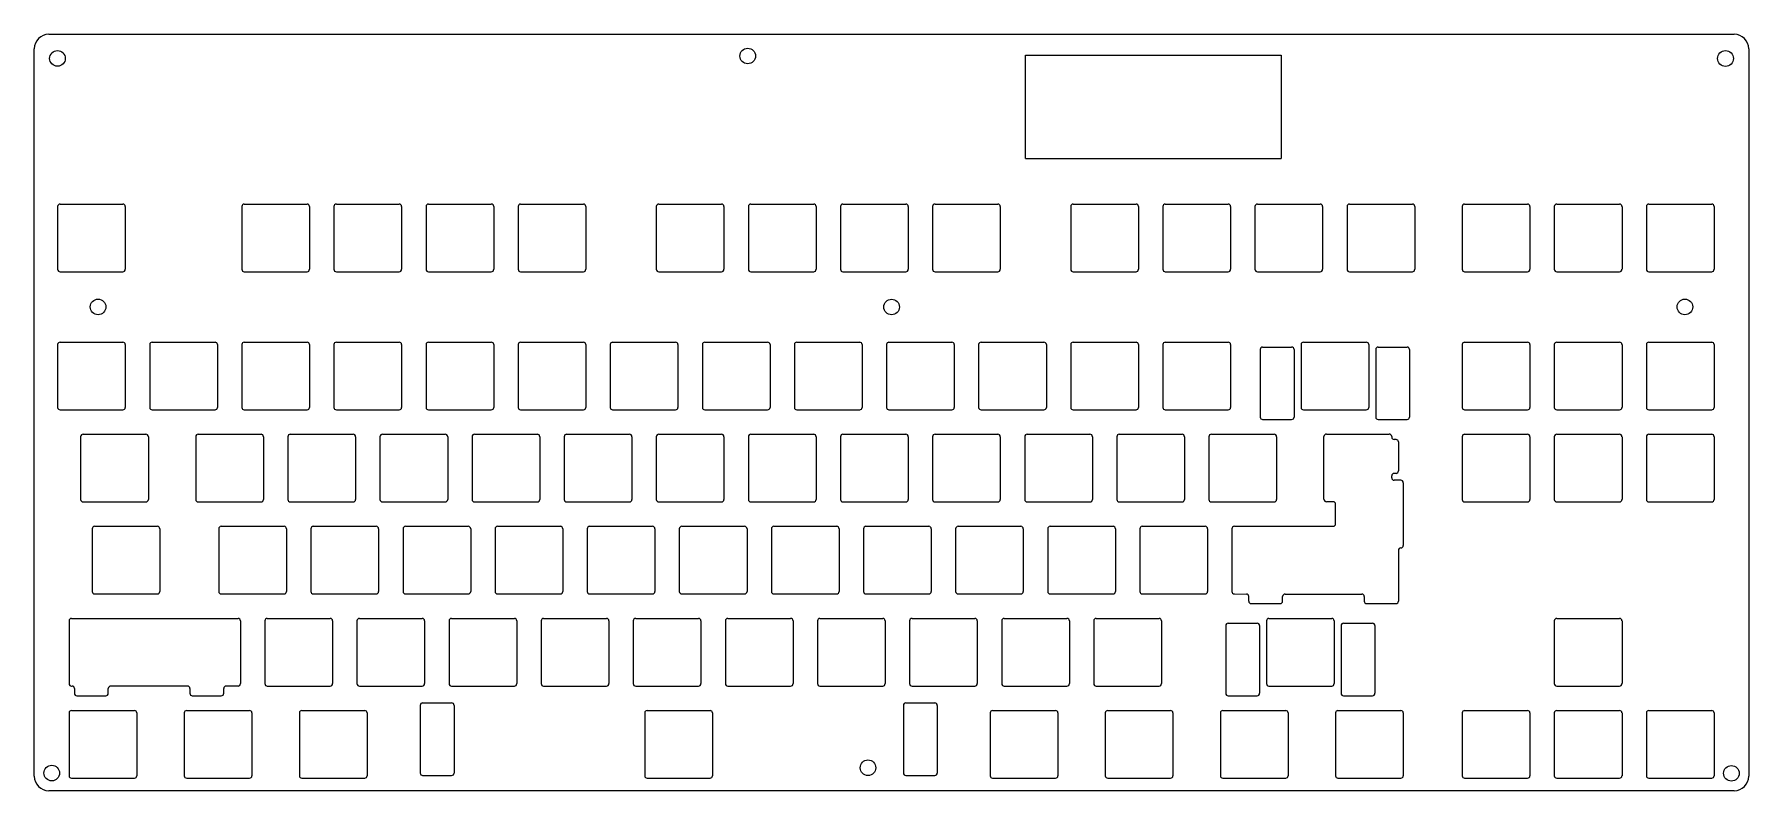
# Model space of a CAD drawing. Extents: x 1.4 to 15.3, y -8.5 to -2.3.
import ezdxf

# ---------------------------------------------------------------- set-up
doc = ezdxf.new("R2010")
doc.units = 0
doc.header["$MEASUREMENT"] = 0
doc.layers.add('BLACK', color=7, linetype='CONTINUOUS')

msp = doc.modelspace()

# ---------------------------------------------------------------- linework, layer by layer
at = {"layer": 'BLACK', "linetype": 'CONTINUOUS'}
for p, q in [((1.49213, -2.34882), (15.2165, -2.34882)), ((1.37402, -8.39213), (1.37402, -2.46693)), ((15.3346, -2.46693), (15.3346, -8.39213)), ((9.44661, -3.36021), (9.44661, -2.52021)), ((9.44661, -2.52021), (11.5286, -2.52021)), ((11.5286, -2.52021), (11.5286, -3.36021)), ((9.44661, -3.36021), (11.5286, -3.36021)), ((1.56407, -3.75138), (1.56407, -4.26319)), ((1.58376, -3.73169), (2.09557, -3.73169)), ((2.11526, -3.75138), (2.11526, -4.26319)), ((3.06407, -3.75138), (3.06407, -4.26319)), ((3.08376, -3.73169), (3.59557, -3.73169)), ((3.61526, -3.75138), (3.61526, -4.26319)), ((3.81407, -3.75138), (3.81407, -4.26319)), ((3.83376, -3.73169), (4.34557, -3.73169)), ((4.36526, -3.75138), (4.36526, -4.26319)), ((4.56407, -3.75138), (4.56407, -4.26319)), ((4.58376, -3.73169), (5.09557, -3.73169)), ((5.11526, -3.75138), (5.11526, -4.26319)), ((5.31407, -3.75138), (5.31407, -4.26319)), ((5.33376, -3.73169), (5.84557, -3.73169)), ((5.86526, -3.75138), (5.86526, -4.26319)), ((6.43907, -3.75138), (6.43907, -4.26319)), ((6.45876, -3.73169), (6.97057, -3.73169)), ((6.99026, -3.75138), (6.99026, -4.26319)), ((7.18907, -3.75138), (7.18907, -4.26319)), ((7.20876, -3.73169), (7.72057, -3.73169)), ((7.74026, -3.75138), (7.74026, -4.26319)), ((7.93907, -3.75138), (7.93907, -4.26319)), ((7.95876, -3.73169), (8.47057, -3.73169)), ((8.49026, -3.75138), (8.49026, -4.26319)), ((8.68907, -3.75138), (8.68907, -4.26319)), ((8.70876, -3.73169), (9.22057, -3.73169)), ((9.24026, -3.75138), (9.24026, -4.26319)), ((9.81407, -3.75138), (9.81407, -4.26319)), ((9.83376, -3.73169), (10.3456, -3.73169)), ((10.3653, -3.75138), (10.3653, -4.26319)), ((10.5641, -3.75138), (10.5641, -4.26319)), ((10.5838, -3.73169), (11.0956, -3.73169)), ((11.1153, -3.75138), (11.1153, -4.26319)), ((11.3141, -3.75138), (11.3141, -4.26319)), ((11.3338, -3.73169), (11.8456, -3.73169)), ((11.8653, -3.75138), (11.8653, -4.26319)), ((12.0641, -3.75138), (12.0641, -4.26319)), ((12.0838, -3.73169), (12.5956, -3.73169)), ((12.6153, -3.75138), (12.6153, -4.26319)), ((13.0016, -3.75138), (13.0016, -4.26319)), ((13.0213, -3.73169), (13.5331, -3.73169)), ((13.5528, -3.75138), (13.5528, -4.26319)), ((13.7516, -3.75138), (13.7516, -4.26319)), ((13.7713, -3.73169), (14.2831, -3.73169)), ((14.3028, -3.75138), (14.3028, -4.26319)), ((14.5016, -3.75138), (14.5016, -4.26319)), ((14.5213, -3.73169), (15.0331, -3.73169)), ((15.0528, -3.75138), (15.0528, -4.26319)), ((1.58376, -4.28287), (2.09557, -4.28287)), ((3.08376, -4.28287), (3.59557, -4.28287)), ((3.83376, -4.28287), (4.34557, -4.28287)), ((4.58376, -4.28287), (5.09557, -4.28287)), ((5.33376, -4.28287), (5.84557, -4.28287)), ((6.45876, -4.28287), (6.97057, -4.28287)), ((7.20876, -4.28287), (7.72057, -4.28287)), ((7.95876, -4.28287), (8.47057, -4.28287)), ((8.70876, -4.28287), (9.22057, -4.28287)), ((9.83376, -4.28287), (10.3456, -4.28287)), ((10.5838, -4.28287), (11.0956, -4.28287)), ((11.3338, -4.28287), (11.8456, -4.28287)), ((12.0838, -4.28287), (12.5956, -4.28287)), ((13.0213, -4.28287), (13.5331, -4.28287)), ((13.7713, -4.28287), (14.2831, -4.28287)), ((14.5213, -4.28287), (15.0331, -4.28287)), ((1.56407, -4.87638), (1.56407, -5.38819)), ((1.58376, -4.85669), (2.09557, -4.85669)), ((2.11526, -4.87638), (2.11526, -5.38819)), ((2.31407, -4.87638), (2.31407, -5.38819)), ((2.33376, -4.85669), (2.84557, -4.85669)), ((2.86526, -4.87638), (2.86526, -5.38819)), ((3.06407, -4.87638), (3.06407, -5.38819)), ((3.08376, -4.85669), (3.59557, -4.85669)), ((3.61526, -4.87638), (3.61526, -5.38819)), ((3.81407, -4.87638), (3.81407, -5.38819)), ((3.83376, -4.85669), (4.34557, -4.85669)), ((4.36526, -4.87638), (4.36526, -5.38819)), ((4.56407, -4.87638), (4.56407, -5.38819)), ((4.58376, -4.85669), (5.09557, -4.85669)), ((5.11526, -4.87638), (5.11526, -5.38819)), ((5.31407, -4.87638), (5.31407, -5.38819)), ((5.33376, -4.85669), (5.84557, -4.85669)), ((5.86526, -4.87638), (5.86526, -5.38819)), ((6.06407, -4.87638), (6.06407, -5.38819)), ((6.08376, -4.85669), (6.59557, -4.85669)), ((6.61526, -4.87638), (6.61526, -5.38819)), ((6.81407, -4.87638), (6.81407, -5.38819)), ((6.83376, -4.85669), (7.34557, -4.85669)), ((7.36526, -4.87638), (7.36526, -5.38819)), ((7.56407, -4.87638), (7.56407, -5.38819)), ((7.58376, -4.85669), (8.09557, -4.85669)), ((8.11526, -4.87638), (8.11526, -5.38819)), ((8.31407, -4.87638), (8.31407, -5.38819)), ((8.33376, -4.85669), (8.84557, -4.85669)), ((8.86526, -4.87638), (8.86526, -5.38819)), ((9.06407, -4.87638), (9.06407, -5.38819)), ((9.08376, -4.85669), (9.59557, -4.85669)), ((9.61526, -4.87638), (9.61526, -5.38819)), ((9.81407, -4.87638), (9.81407, -5.38819)), ((9.83376, -4.85669), (10.3456, -4.85669)), ((10.3653, -4.87638), (10.3653, -5.38819)), ((10.5641, -4.87638), (10.5641, -5.38819)), ((10.5838, -4.85669), (11.0956, -4.85669)), ((11.1153, -4.87638), (11.1153, -5.38819)), ((11.6891, -4.87638), (11.6891, -5.38819)), ((11.7088, -4.85669), (12.2206, -4.85669)), ((12.2403, -4.87638), (12.2403, -5.38819)), ((13.0016, -4.87638), (13.0016, -5.38819)), ((13.0213, -4.85669), (13.5331, -4.85669)), ((13.5528, -4.87638), (13.5528, -5.38819)), ((13.7516, -4.87638), (13.7516, -5.38819)), ((13.7713, -4.85669), (14.2831, -4.85669)), ((14.3028, -4.87638), (14.3028, -5.38819)), ((14.5016, -4.87638), (14.5016, -5.38819)), ((14.5213, -4.85669), (15.0331, -4.85669)), ((15.0528, -4.87638), (15.0528, -5.38819)), ((11.3569, -4.91575), (11.3569, -5.46693)), ((11.3766, -4.89606), (11.6128, -4.89606)), ((11.6325, -4.91575), (11.6325, -5.46693)), ((12.2969, -4.91575), (12.2969, -5.46693)), ((12.3166, -4.89606), (12.5528, -4.89606)), ((12.5725, -4.91575), (12.5725, -5.46693)), ((1.58376, -5.40787), (2.09557, -5.40787)), ((2.33376, -5.40787), (2.84557, -5.40787)), ((3.08376, -5.40787), (3.59557, -5.40787)), ((3.83376, -5.40787), (4.34557, -5.40787)), ((4.58376, -5.40787), (5.09557, -5.40787)), ((5.33376, -5.40787), (5.84557, -5.40787)), ((6.08376, -5.40787), (6.59557, -5.40787)), ((6.83376, -5.40787), (7.34557, -5.40787)), ((7.58376, -5.40787), (8.09557, -5.40787)), ((8.33376, -5.40787), (8.84557, -5.40787)), ((9.08376, -5.40787), (9.59557, -5.40787)), ((9.83376, -5.40787), (10.3456, -5.40787)), ((10.5838, -5.40787), (11.0956, -5.40787)), ((11.7088, -5.40787), (12.2206, -5.40787)), ((13.0213, -5.40787), (13.5331, -5.40787)), ((13.7713, -5.40787), (14.2831, -5.40787)), ((14.5213, -5.40787), (15.0331, -5.40787)), ((11.3766, -5.48661), (11.6128, -5.48661)), ((12.3166, -5.48661), (12.5528, -5.48661)), ((1.75157, -5.62638), (1.75157, -6.13819)), ((1.77126, -5.60669), (2.28307, -5.60669)), ((2.30276, -5.62638), (2.30276, -6.13819)), ((2.68907, -5.62638), (2.68907, -6.13819)), ((2.70876, -5.60669), (3.22057, -5.60669)), ((3.24026, -5.62638), (3.24026, -6.13819)), ((3.43907, -5.62638), (3.43907, -6.13819)), ((3.45876, -5.60669), (3.97057, -5.60669)), ((3.99026, -5.62638), (3.99026, -6.13819)), ((4.18907, -5.62638), (4.18907, -6.13819)), ((4.20876, -5.60669), (4.72057, -5.60669)), ((4.74026, -5.62638), (4.74026, -6.13819)), ((4.93907, -5.62638), (4.93907, -6.13819)), ((4.95876, -5.60669), (5.47057, -5.60669)), ((5.49026, -5.62638), (5.49026, -6.13819)), ((5.68907, -5.62638), (5.68907, -6.13819)), ((5.70876, -5.60669), (6.22057, -5.60669)), ((6.24026, -5.62638), (6.24026, -6.13819)), ((6.43907, -5.62638), (6.43907, -6.13819)), ((6.45876, -5.60669), (6.97057, -5.60669)), ((6.99026, -5.62638), (6.99026, -6.13819)), ((7.18907, -5.62638), (7.18907, -6.13819)), ((7.20876, -5.60669), (7.72057, -5.60669)), ((7.74026, -5.62638), (7.74026, -6.13819)), ((7.93907, -5.62638), (7.93907, -6.13819)), ((7.95876, -5.60669), (8.47057, -5.60669)), ((8.49026, -5.62638), (8.49026, -6.13819)), ((8.68907, -5.62638), (8.68907, -6.13819)), ((8.70876, -5.60669), (9.22057, -5.60669)), ((9.24026, -5.62638), (9.24026, -6.13819)), ((9.43907, -5.62638), (9.43907, -6.13819)), ((9.45876, -5.60669), (9.97057, -5.60669)), ((9.99026, -5.62638), (9.99026, -6.13819)), ((10.1891, -5.62638), (10.1891, -6.13819)), ((10.2088, -5.60669), (10.7206, -5.60669)), ((10.7403, -5.62638), (10.7403, -6.13819)), ((10.9391, -5.62638), (10.9391, -6.13819)), ((10.9588, -5.60669), (11.4706, -5.60669)), ((11.4903, -5.62638), (11.4903, -6.13819)), ((11.8759, -6.13661), (11.876, -5.6252)), ((11.8953, -5.60551), (12.4075, -5.60551)), ((12.4272, -5.6252), (12.4272, -5.62992)), ((12.4625, -5.64949), (12.4469, -5.64961)), ((12.4821, -5.66917), (12.4821, -5.90539)), ((13.0016, -5.62638), (13.0016, -6.13819)), ((13.0213, -5.60669), (13.5331, -5.60669)), ((13.5528, -5.62638), (13.5528, -6.13819)), ((13.7516, -5.62638), (13.7516, -6.13819)), ((13.7713, -5.60669), (14.2831, -5.60669)), ((14.3028, -5.62638), (14.3028, -6.13819)), ((14.5016, -5.62638), (14.5016, -6.13819)), ((14.5213, -5.60669), (15.0331, -5.60669)), ((15.0528, -5.62638), (15.0528, -6.13819)), ((12.4272, -5.96201), (12.4272, -5.94476)), ((12.4625, -5.92508), (12.4469, -5.92508)), ((12.5018, -5.98169), (12.4469, -5.98169)), ((12.5215, -6.00138), (12.5215, -6.51303)), ((1.77126, -6.15787), (2.28307, -6.15787)), ((2.70876, -6.15787), (3.22057, -6.15787)), ((3.45876, -6.15787), (3.97057, -6.15787)), ((4.20876, -6.15787), (4.72057, -6.15787)), ((4.95876, -6.15787), (5.47057, -6.15787)), ((5.70876, -6.15787), (6.22057, -6.15787)), ((6.45876, -6.15787), (6.97057, -6.15787)), ((7.20876, -6.15787), (7.72057, -6.15787)), ((7.95876, -6.15787), (8.47057, -6.15787)), ((8.70876, -6.15787), (9.22057, -6.15787)), ((9.45876, -6.15787), (9.97057, -6.15787)), ((10.2088, -6.15787), (10.7206, -6.15787)), ((10.9588, -6.15787), (11.4706, -6.15787)), ((11.9507, -6.1563), (11.8956, -6.1563)), ((11.9704, -6.337), (11.9704, -6.17598)), ((13.0213, -6.15787), (13.5331, -6.15787)), ((13.7713, -6.15787), (14.2831, -6.15787)), ((14.5213, -6.15787), (15.0331, -6.15787)), ((1.84532, -6.37638), (1.84532, -6.88819)), ((1.86501, -6.35669), (2.37682, -6.35669)), ((2.39651, -6.37638), (2.39651, -6.88819)), ((2.87657, -6.37638), (2.87657, -6.88819)), ((2.89626, -6.35669), (3.40807, -6.35669)), ((3.42776, -6.37638), (3.42776, -6.88819)), ((3.62657, -6.37638), (3.62657, -6.88819)), ((3.64626, -6.35669), (4.15807, -6.35669)), ((4.17776, -6.37638), (4.17776, -6.88819)), ((4.37657, -6.37638), (4.37657, -6.88819)), ((4.39626, -6.35669), (4.90807, -6.35669)), ((4.92776, -6.37638), (4.92776, -6.88819)), ((5.12657, -6.37638), (5.12657, -6.88819)), ((5.14626, -6.35669), (5.65807, -6.35669)), ((5.67776, -6.37638), (5.67776, -6.88819)), ((5.87657, -6.37638), (5.87657, -6.88819)), ((5.89626, -6.35669), (6.40807, -6.35669)), ((6.42776, -6.37638), (6.42776, -6.88819)), ((6.62657, -6.37638), (6.62657, -6.88819)), ((6.64626, -6.35669), (7.15807, -6.35669)), ((7.17776, -6.37638), (7.17776, -6.88819)), ((7.37657, -6.37638), (7.37657, -6.88819)), ((7.39626, -6.35669), (7.90807, -6.35669)), ((7.92776, -6.37638), (7.92776, -6.88819)), ((8.12657, -6.37638), (8.12657, -6.88819)), ((8.14626, -6.35669), (8.65807, -6.35669)), ((8.67776, -6.37638), (8.67776, -6.88819)), ((8.87657, -6.37638), (8.87657, -6.88819)), ((8.89626, -6.35669), (9.40807, -6.35669)), ((9.42776, -6.37638), (9.42776, -6.88819)), ((9.62657, -6.37638), (9.62657, -6.88819)), ((9.64626, -6.35669), (10.1581, -6.35669)), ((10.1778, -6.37638), (10.1778, -6.88819)), ((10.3766, -6.37638), (10.3766, -6.88819)), ((10.3963, -6.35669), (10.9081, -6.35669)), ((10.9278, -6.37638), (10.9278, -6.88819)), ((11.1266, -6.37638), (11.1266, -6.88819)), ((11.1463, -6.35669), (11.9507, -6.35668)), ((12.4821, -6.5524), (12.4821, -6.9669)), ((1.86501, -6.90787), (2.37682, -6.90787)), ((2.89626, -6.90787), (3.40807, -6.90787)), ((3.64626, -6.90787), (4.15807, -6.90787)), ((4.39626, -6.90787), (4.90807, -6.90787)), ((5.14626, -6.90787), (5.65807, -6.90787)), ((5.89626, -6.90787), (6.40807, -6.90787)), ((6.64626, -6.90787), (7.15807, -6.90787)), ((7.39626, -6.90787), (7.90807, -6.90787)), ((8.14626, -6.90787), (8.65807, -6.90787)), ((8.89626, -6.90787), (9.40807, -6.90787)), ((9.64626, -6.90787), (10.1581, -6.90787)), ((10.3963, -6.90787), (10.9081, -6.90787)), ((11.1463, -6.90787), (11.244, -6.90791)), ((11.2637, -6.96693), (11.2637, -6.9276)), ((11.5393, -6.96693), (11.5393, -6.9276)), ((11.559, -6.90791), (12.184, -6.90791)), ((12.2037, -6.9276), (12.2037, -6.96693)), ((1.67751, -7.10669), (3.03307, -7.10669)), ((3.27126, -7.10669), (3.78307, -7.10669)), ((4.02126, -7.10669), (4.53307, -7.10669)), ((4.77126, -7.10669), (5.28307, -7.10669)), ((5.52126, -7.10669), (6.03307, -7.10669)), ((6.27126, -7.10669), (6.78307, -7.10669)), ((7.02126, -7.10669), (7.53307, -7.10669)), ((7.77126, -7.10669), (8.28307, -7.10669)), ((8.52126, -7.10669), (9.03307, -7.10669)), ((9.27126, -7.10669), (9.78307, -7.10669)), ((10.0213, -7.10669), (10.5331, -7.10669)), ((11.2834, -6.98661), (11.5196, -6.98661)), ((11.4275, -7.10669), (11.9393, -7.10669)), ((12.2235, -6.9866), (12.4625, -6.98658)), ((13.7713, -7.10669), (14.2831, -7.10669)), ((1.65782, -7.12638), (1.65782, -7.63819)), ((3.05276, -7.12638), (3.05276, -7.63819)), ((3.25157, -7.12638), (3.25157, -7.63819)), ((3.80276, -7.12638), (3.80276, -7.63819)), ((4.00157, -7.12638), (4.00157, -7.63819)), ((4.55276, -7.12638), (4.55276, -7.63819)), ((4.75157, -7.12638), (4.75157, -7.63819)), ((5.30276, -7.12638), (5.30276, -7.63819)), ((5.50157, -7.12638), (5.50157, -7.63819)), ((6.05276, -7.12638), (6.05276, -7.63819)), ((6.25157, -7.12638), (6.25157, -7.63819)), ((6.80276, -7.12638), (6.80276, -7.63819)), ((7.00157, -7.12638), (7.00157, -7.63819)), ((7.55276, -7.12638), (7.55276, -7.63819)), ((7.75157, -7.12638), (7.75157, -7.63819)), ((8.30276, -7.12638), (8.30276, -7.63819)), ((8.50157, -7.12638), (8.50157, -7.63819)), ((9.05276, -7.12638), (9.05276, -7.63819)), ((9.25157, -7.12638), (9.25157, -7.63819)), ((9.80276, -7.12638), (9.80276, -7.63819)), ((10.0016, -7.12638), (10.0016, -7.63819)), ((10.5528, -7.12638), (10.5528, -7.63819)), ((11.0756, -7.16575), (11.0756, -7.71693)), ((11.0953, -7.14606), (11.3315, -7.14606)), ((11.3512, -7.16575), (11.3512, -7.71693)), ((11.4078, -7.12638), (11.4078, -7.63819)), ((11.959, -7.12638), (11.959, -7.63819)), ((12.0156, -7.16575), (12.0156, -7.71693)), ((12.0353, -7.14606), (12.2715, -7.14606)), ((12.2912, -7.16575), (12.2912, -7.71693)), ((13.7516, -7.12638), (13.7516, -7.63819)), ((14.3028, -7.12638), (14.3028, -7.63819)), ((1.67751, -7.65787), (1.68153, -7.65787)), ((1.70121, -7.67756), (1.70121, -7.71693)), ((1.9768, -7.71693), (1.9768, -7.67756)), ((2.62153, -7.65787), (1.99649, -7.65787)), ((2.64121, -7.67756), (2.64121, -7.71693)), ((2.9168, -7.71693), (2.9168, -7.67756)), ((3.03307, -7.65787), (2.93649, -7.65787)), ((3.27126, -7.65787), (3.78307, -7.65787)), ((4.02126, -7.65787), (4.53307, -7.65787)), ((4.77126, -7.65787), (5.28307, -7.65787)), ((5.52126, -7.65787), (6.03307, -7.65787)), ((6.27126, -7.65787), (6.78307, -7.65787)), ((7.02126, -7.65787), (7.53307, -7.65787)), ((7.77126, -7.65787), (8.28307, -7.65787)), ((8.52126, -7.65787), (9.03307, -7.65787)), ((9.27126, -7.65787), (9.78307, -7.65787)), ((10.0213, -7.65787), (10.5331, -7.65787)), ((11.4275, -7.65787), (11.9393, -7.65787)), ((13.7713, -7.65787), (14.2831, -7.65787)), ((1.7209, -7.73661), (1.95712, -7.73661)), ((2.6609, -7.73661), (2.89712, -7.73661)), ((4.51658, -7.81496), (4.51658, -8.36614)), ((4.53627, -7.79528), (4.77249, -7.79528)), ((4.79218, -7.81496), (4.79218, -8.36614)), ((8.45084, -7.81496), (8.45084, -8.36614)), ((8.47052, -7.79528), (8.70674, -7.79528)), ((8.72643, -7.81496), (8.72643, -8.36614)), ((11.0953, -7.73661), (11.3315, -7.73661)), ((12.0353, -7.73661), (12.2715, -7.73661)), ((1.65782, -7.87638), (1.65782, -8.38819)), ((1.67751, -7.85669), (2.18932, -7.85669)), ((2.20901, -7.87638), (2.20901, -8.38819)), ((2.59532, -7.87638), (2.59532, -8.38819)), ((2.61501, -7.85669), (3.12682, -7.85669)), ((3.14651, -7.87638), (3.14651, -8.38819)), ((3.53282, -7.87638), (3.53282, -8.38819)), ((3.55251, -7.85669), (4.06432, -7.85669)), ((4.08401, -7.87638), (4.08401, -8.38819)), ((6.34532, -7.87638), (6.34532, -8.38819)), ((6.36501, -7.85669), (6.87682, -7.85669)), ((6.89651, -7.87638), (6.89651, -8.38819)), ((9.15782, -7.87638), (9.15782, -8.38819)), ((9.17751, -7.85669), (9.68932, -7.85669)), ((9.70901, -7.87638), (9.70901, -8.38819)), ((10.0953, -7.87638), (10.0953, -8.38819)), ((10.115, -7.85669), (10.6268, -7.85669)), ((10.6465, -7.87638), (10.6465, -8.38819)), ((11.0328, -7.87638), (11.0328, -8.38819)), ((11.0525, -7.85669), (11.5643, -7.85669)), ((11.584, -7.87638), (11.584, -8.38819)), ((11.9703, -7.87638), (11.9703, -8.38819)), ((11.99, -7.85669), (12.5018, -7.85669)), ((12.5215, -7.87638), (12.5215, -8.38819)), ((13.0016, -7.87638), (13.0016, -8.38819)), ((13.0213, -7.85669), (13.5331, -7.85669)), ((13.5528, -7.87638), (13.5528, -8.38819)), ((13.7516, -7.87638), (13.7516, -8.38819)), ((13.7713, -7.85669), (14.2831, -7.85669)), ((14.3028, -7.87638), (14.3028, -8.38819)), ((14.5016, -7.87638), (14.5016, -8.38819)), ((14.5213, -7.85669), (15.0331, -7.85669)), ((15.0528, -7.87638), (15.0528, -8.38819)), ((15.2165, -8.51024), (1.49213, -8.51024)), ((1.67751, -8.40787), (2.18932, -8.40787)), ((2.61501, -8.40787), (3.12682, -8.40787)), ((3.55251, -8.40787), (4.06432, -8.40787)), ((4.53627, -8.38583), (4.77249, -8.38583)), ((6.36501, -8.40787), (6.87682, -8.40787)), ((8.47052, -8.38583), (8.70674, -8.38583)), ((9.17751, -8.40787), (9.68932, -8.40787)), ((10.115, -8.40787), (10.6268, -8.40787)), ((11.0525, -8.40787), (11.5643, -8.40787)), ((11.99, -8.40787), (12.5018, -8.40787)), ((13.0213, -8.40787), (13.5331, -8.40787)), ((13.7713, -8.40787), (14.2831, -8.40787)), ((14.5213, -8.40787), (15.0331, -8.40787))]:
    msp.add_line(p, q, dxfattribs=at)
at = {"layer": 'BLACK'}
for centre, radius in [((1.56286, -2.54567), 0.06362), ((7.18337, -2.52579), 0.06362), ((15.1456, -2.54567), 0.06457), ((1.89357, -4.56929), 0.06362), ((8.35518, -4.57028), 0.06362), ((14.8148, -4.56929), 0.06362), ((1.5166, -8.36654), 0.06362), ((8.16289, -8.32323), 0.06362), ((15.1938, -8.3685), 0.06362)]:
    msp.add_circle(centre, radius, dxfattribs=at)
for centre, radius, start, end in [((1.49213, -2.46693), 0.11811, 90, 180), ((15.2165, -2.46693), 0.11811, 0, 90), ((1.58376, -3.75138), 0.01969, 90, 180), ((2.09557, -3.75138), 0.01969, 0, 90), ((3.08376, -3.75138), 0.01969, 90, 180), ((3.59557, -3.75138), 0.01969, 0, 90), ((3.83376, -3.75138), 0.01969, 90, 180), ((4.34557, -3.75138), 0.01969, 0, 90), ((4.58376, -3.75138), 0.01969, 90, 180), ((5.09557, -3.75138), 0.01969, 0, 90), ((5.33376, -3.75138), 0.01969, 90, 180), ((5.84557, -3.75138), 0.01969, 0, 90), ((6.45876, -3.75138), 0.01969, 90, 180), ((6.97057, -3.75138), 0.01969, 0, 90), ((7.20876, -3.75138), 0.01969, 90, 180), ((7.72057, -3.75138), 0.01969, 0, 90), ((7.95876, -3.75138), 0.01969, 90, 180), ((8.47057, -3.75138), 0.01969, 0, 90), ((8.70876, -3.75138), 0.01969, 90, 180), ((9.22057, -3.75138), 0.01969, 0, 90), ((9.83376, -3.75138), 0.01969, 90, 180), ((10.3456, -3.75138), 0.01969, 0, 90), ((10.5838, -3.75138), 0.01969, 90, 180), ((11.0956, -3.75138), 0.01969, 0, 90), ((11.3338, -3.75138), 0.01969, 90, 180), ((11.8456, -3.75138), 0.01969, 0, 90), ((12.0838, -3.75138), 0.01969, 90, 180), ((12.5956, -3.75138), 0.01969, 0, 90), ((13.0213, -3.75138), 0.01969, 90, 180), ((13.5331, -3.75138), 0.01969, 0, 90), ((13.7713, -3.75138), 0.01969, 90, 180), ((14.2831, -3.75138), 0.01969, 0, 90), ((14.5213, -3.75138), 0.01969, 90, 180), ((15.0331, -3.75138), 0.01969, 0, 90), ((1.58376, -4.26319), 0.01969, 180, 270), ((2.09557, -4.26319), 0.01969, -90, 0), ((3.08376, -4.26319), 0.01969, 180, 270), ((3.59557, -4.26319), 0.01969, -90, 0), ((3.83376, -4.26319), 0.01969, 180, 270), ((4.34557, -4.26319), 0.01969, -90, 0), ((4.58376, -4.26319), 0.01969, 180, 270), ((5.09557, -4.26319), 0.01969, -90, 0), ((5.33376, -4.26319), 0.01969, 180, 270), ((5.84557, -4.26319), 0.01969, -90, 0), ((6.45876, -4.26319), 0.01969, 180, 270), ((6.97057, -4.26319), 0.01969, -90, 0), ((7.20876, -4.26319), 0.01969, 180, 270), ((7.72057, -4.26319), 0.01969, -90, 0), ((7.95876, -4.26319), 0.01969, 180, 270), ((8.47057, -4.26319), 0.01969, -90, 0), ((8.70876, -4.26319), 0.01969, 180, 270), ((9.22057, -4.26319), 0.01969, -90, 0), ((9.83376, -4.26319), 0.01969, 180, 270), ((10.3456, -4.26319), 0.01969, -90, 0), ((10.5838, -4.26319), 0.01969, 180, 270), ((11.0956, -4.26319), 0.01969, -90, 0), ((11.3338, -4.26319), 0.01969, 180, 270), ((11.8456, -4.26319), 0.01969, -90, 0), ((12.0838, -4.26319), 0.01969, 180, 270), ((12.5956, -4.26319), 0.01969, -90, 0), ((13.0213, -4.26319), 0.01969, 180, 270), ((13.5331, -4.26319), 0.01969, -90, 0), ((13.7713, -4.26319), 0.01969, 180, 270), ((14.2831, -4.26319), 0.01969, -90, 0), ((14.5213, -4.26319), 0.01969, 180, 270), ((15.0331, -4.26319), 0.01969, -90, 0), ((1.58376, -4.87638), 0.01969, 90, 180), ((2.09557, -4.87638), 0.01969, 0, 90), ((2.33376, -4.87638), 0.01969, 90, 180), ((2.84557, -4.87638), 0.01969, 0, 90), ((3.08376, -4.87638), 0.01969, 90, 180), ((3.59557, -4.87638), 0.01969, 0, 90), ((3.83376, -4.87638), 0.01969, 90, 180), ((4.34557, -4.87638), 0.01969, 0, 90), ((4.58376, -4.87638), 0.01969, 90, 180), ((5.09557, -4.87638), 0.01969, 0, 90), ((5.33376, -4.87638), 0.01969, 90, 180), ((5.84557, -4.87638), 0.01969, 0, 90), ((6.08376, -4.87638), 0.01969, 90, 180), ((6.59557, -4.87638), 0.01969, 0, 90), ((6.83376, -4.87638), 0.01969, 90, 180), ((7.34557, -4.87638), 0.01969, 0, 90), ((7.58376, -4.87638), 0.01969, 90, 180), ((8.09557, -4.87638), 0.01969, 0, 90), ((8.33376, -4.87638), 0.01969, 90, 180), ((8.84557, -4.87638), 0.01969, 0, 90), ((9.08376, -4.87638), 0.01969, 90, 180), ((9.59557, -4.87638), 0.01969, 0, 90), ((9.83376, -4.87638), 0.01969, 90, 180), ((10.3456, -4.87638), 0.01969, 0, 90), ((10.5838, -4.87638), 0.01969, 90, 180), ((11.0956, -4.87638), 0.01969, 0, 90), ((11.7088, -4.87638), 0.01969, 90, 180), ((12.2206, -4.87638), 0.01969, 0, 90), ((13.0213, -4.87638), 0.01969, 90, 180), ((13.5331, -4.87638), 0.01969, 0, 90), ((13.7713, -4.87638), 0.01969, 90, 180), ((14.2831, -4.87638), 0.01969, 0, 90), ((14.5213, -4.87638), 0.01969, 90, 180), ((15.0331, -4.87638), 0.01969, 0, 90), ((11.3766, -4.91575), 0.01969, 90, 180), ((11.6128, -4.91575), 0.01969, 0, 90), ((12.3166, -4.91575), 0.01969, 90, 180), ((12.5528, -4.91575), 0.01969, 0, 90), ((1.58376, -5.38819), 0.01969, 180, 270), ((2.09557, -5.38819), 0.01969, -90, 0), ((2.33376, -5.38819), 0.01969, 180, 270), ((2.84557, -5.38819), 0.01969, -90, 0), ((3.08376, -5.38819), 0.01969, 180, 270), ((3.59557, -5.38819), 0.01969, -90, 0), ((3.83376, -5.38819), 0.01969, 180, 270), ((4.34557, -5.38819), 0.01969, -90, 0), ((4.58376, -5.38819), 0.01969, 180, 270), ((5.09557, -5.38819), 0.01969, -90, 0), ((5.33376, -5.38819), 0.01969, 180, 270), ((5.84557, -5.38819), 0.01969, -90, 0), ((6.08376, -5.38819), 0.01969, 180, 270), ((6.59557, -5.38819), 0.01969, -90, 0), ((6.83376, -5.38819), 0.01969, 180, 270), ((7.34557, -5.38819), 0.01969, -90, 0), ((7.58376, -5.38819), 0.01969, 180, 270), ((8.09557, -5.38819), 0.01969, -90, 0), ((8.33376, -5.38819), 0.01969, 180, 270), ((8.84557, -5.38819), 0.01969, -90, 0), ((9.08376, -5.38819), 0.01969, 180, 270), ((9.59557, -5.38819), 0.01969, -90, 0), ((9.83376, -5.38819), 0.01969, 180, 270), ((10.3456, -5.38819), 0.01969, -90, 0), ((10.5838, -5.38819), 0.01969, 180, 270), ((11.0956, -5.38819), 0.01969, -90, 0), ((11.7088, -5.38819), 0.01969, 180, 270), ((12.2206, -5.38819), 0.01969, -90, 0), ((13.0213, -5.38819), 0.01969, 180, 270), ((13.5331, -5.38819), 0.01969, -90, 0), ((13.7713, -5.38819), 0.01969, 180, 270), ((14.2831, -5.38819), 0.01969, -90, 0), ((14.5213, -5.38819), 0.01969, 180, 270), ((15.0331, -5.38819), 0.01969, -90, 0), ((11.3766, -5.46693), 0.01969, 180, 270), ((11.6128, -5.46693), 0.01969, -90, 0), ((12.3166, -5.46693), 0.01969, 180, 270), ((12.5528, -5.46693), 0.01969, -90, 0), ((1.77126, -5.62638), 0.01969, 90, 180), ((2.28307, -5.62638), 0.01969, 0, 90), ((2.70876, -5.62638), 0.01969, 90, 180), ((3.22057, -5.62638), 0.01969, 0, 90), ((3.45876, -5.62638), 0.01969, 90, 180), ((3.97057, -5.62638), 0.01969, 0, 90), ((4.20876, -5.62638), 0.01969, 90, 180), ((4.72057, -5.62638), 0.01969, 0, 90), ((4.95876, -5.62638), 0.01969, 90, 180), ((5.47057, -5.62638), 0.01969, 0, 90), ((5.70876, -5.62638), 0.01969, 90, 180), ((6.22057, -5.62638), 0.01969, 0, 90), ((6.45876, -5.62638), 0.01969, 90, 180), ((6.97057, -5.62638), 0.01969, 0, 90), ((7.20876, -5.62638), 0.01969, 90, 180), ((7.72057, -5.62638), 0.01969, 0, 90), ((7.95876, -5.62638), 0.01969, 90, 180), ((8.47057, -5.62638), 0.01969, 0, 90), ((8.70876, -5.62638), 0.01969, 90, 180), ((9.22057, -5.62638), 0.01969, 0, 90), ((9.45876, -5.62638), 0.01969, 90, 180), ((9.97057, -5.62638), 0.01969, 0, 90), ((10.2088, -5.62638), 0.01969, 90, 180), ((10.7206, -5.62638), 0.01969, 0, 90), ((10.9588, -5.62638), 0.01969, 90, 180), ((11.4706, -5.62638), 0.01969, 0, 90), ((11.8957, -5.6252), 0.01969, 90, 180), ((12.4075, -5.6252), 0.01969, 0, 90), ((12.4469, -5.62992), 0.01969, 180, 270), ((12.4625, -5.66917), 0.01969, 0, 90), ((13.0213, -5.62638), 0.01969, 90, 180), ((13.5331, -5.62638), 0.01969, 0, 90), ((13.7713, -5.62638), 0.01969, 90, 180), ((14.2831, -5.62638), 0.01969, 0, 90), ((14.5213, -5.62638), 0.01969, 90, 180), ((15.0331, -5.62638), 0.01969, 0, 90), ((12.4469, -5.94476), 0.01969, 90, 180), ((12.4469, -5.96201), 0.01969, 180, 270), ((12.4625, -5.90539), 0.01969, -90, 0), ((12.5018, -6.00138), 0.01969, 0, 90), ((1.77126, -6.13819), 0.01969, 180, 270), ((2.28307, -6.13819), 0.01969, -90, 0), ((2.70876, -6.13819), 0.01969, 180, 270), ((3.22057, -6.13819), 0.01969, -90, 0), ((3.45876, -6.13819), 0.01969, 180, 270), ((3.97057, -6.13819), 0.01969, -90, 0), ((4.20876, -6.13819), 0.01969, 180, 270), ((4.72057, -6.13819), 0.01969, -90, 0), ((4.95876, -6.13819), 0.01969, 180, 270), ((5.47057, -6.13819), 0.01969, -90, 0), ((5.70876, -6.13819), 0.01969, 180, 270), ((6.22057, -6.13819), 0.01969, -90, 0), ((6.45876, -6.13819), 0.01969, 180, 270), ((6.97057, -6.13819), 0.01969, -90, 0), ((7.20876, -6.13819), 0.01969, 180, 270), ((7.72057, -6.13819), 0.01969, -90, 0), ((7.95876, -6.13819), 0.01969, 180, 270), ((8.47057, -6.13819), 0.01969, -90, 0), ((8.70876, -6.13819), 0.01969, 180, 270), ((9.22057, -6.13819), 0.01969, -90, 0), ((9.45876, -6.13819), 0.01969, 180, 270), ((9.97057, -6.13819), 0.01969, -90, 0), ((10.2088, -6.13819), 0.01969, 180, 270), ((10.7206, -6.13819), 0.01969, -90, 0), ((10.9588, -6.13819), 0.01969, 180, 270), ((11.4706, -6.13819), 0.01969, -90, 0), ((11.8956, -6.13661), 0.01969, 180, 270), ((13.0213, -6.13819), 0.01969, 180, 270), ((13.5331, -6.13819), 0.01969, -90, 0), ((13.7713, -6.13819), 0.01969, 180, 270), ((14.2831, -6.13819), 0.01969, -90, 0), ((14.5213, -6.13819), 0.01969, 180, 270), ((15.0331, -6.13819), 0.01969, -90, 0), ((11.9507, -6.17598), 0.01969, 0, 90), ((1.86501, -6.37638), 0.01969, 90, 180), ((2.37682, -6.37638), 0.01969, 0, 90), ((2.89626, -6.37638), 0.01969, 90, 180), ((3.40807, -6.37638), 0.01969, 0, 90), ((3.64626, -6.37638), 0.01969, 90, 180), ((4.15807, -6.37638), 0.01969, 0, 90), ((4.39626, -6.37638), 0.01969, 90, 180), ((4.90807, -6.37638), 0.01969, 0, 90), ((5.14626, -6.37638), 0.01969, 90, 180), ((5.65807, -6.37638), 0.01969, 0, 90), ((5.89626, -6.37638), 0.01969, 90, 180), ((6.40807, -6.37638), 0.01969, 0, 90), ((6.64626, -6.37638), 0.01969, 90, 180), ((7.15807, -6.37638), 0.01969, 0, 90), ((7.39626, -6.37638), 0.01969, 90, 180), ((7.90807, -6.37638), 0.01969, 0, 90), ((8.14626, -6.37638), 0.01969, 90, 180), ((8.65807, -6.37638), 0.01969, 0, 90), ((8.89626, -6.37638), 0.01969, 90, 180), ((9.40807, -6.37638), 0.01969, 0, 90), ((9.64626, -6.37638), 0.01969, 90, 180), ((10.1581, -6.37638), 0.01969, 0, 90), ((10.3963, -6.37638), 0.01969, 90, 180), ((10.9081, -6.37638), 0.01969, 0, 90), ((11.1463, -6.37638), 0.01969, 90, 180), ((11.9507, -6.337), 0.01969, -90, 0), ((12.5018, -6.5524), 0.01969, 90, 180), ((12.5018, -6.51303), 0.01969, -90, 0), ((1.86501, -6.88819), 0.01969, 180, 270), ((2.37682, -6.88819), 0.01969, -90, 0), ((2.89626, -6.88819), 0.01969, 180, 270), ((3.40807, -6.88819), 0.01969, -90, 0), ((3.64626, -6.88819), 0.01969, 180, 270), ((4.15807, -6.88819), 0.01969, -90, 0), ((4.39626, -6.88819), 0.01969, 180, 270), ((4.90807, -6.88819), 0.01969, -90, 0), ((5.14626, -6.88819), 0.01969, 180, 270), ((5.65807, -6.88819), 0.01969, -90, 0), ((5.89626, -6.88819), 0.01969, 180, 270), ((6.40807, -6.88819), 0.01969, -90, 0), ((6.64626, -6.88819), 0.01969, 180, 270), ((7.15807, -6.88819), 0.01969, -90, 0), ((7.39626, -6.88819), 0.01969, 180, 270), ((7.90807, -6.88819), 0.01969, -90, 0), ((8.14626, -6.88819), 0.01969, 180, 270), ((8.65807, -6.88819), 0.01969, -90, 0), ((8.89626, -6.88819), 0.01969, 180, 270), ((9.40807, -6.88819), 0.01969, -90, 0), ((9.64626, -6.88819), 0.01969, 180, 270), ((10.1581, -6.88819), 0.01969, -90, 0), ((10.3963, -6.88819), 0.01969, 180, 270), ((10.9081, -6.88819), 0.01969, -90, 0), ((11.1463, -6.88819), 0.01969, 180, 270), ((11.244, -6.9276), 0.01969, 0, 90), ((11.2834, -6.96693), 0.01969, 180, 270), ((11.5196, -6.96693), 0.01969, -90, 0), ((11.559, -6.9276), 0.01969, 90, 180), ((12.184, -6.9276), 0.01969, 0, 90), ((12.2234, -6.96693), 0.01969, 180, 270), ((12.4625, -6.9669), 0.01969, -90, 0), ((1.67751, -7.12638), 0.01969, 90, 180), ((3.03307, -7.12638), 0.01969, 0, 90), ((3.27126, -7.12638), 0.01969, 90, 180), ((3.78307, -7.12638), 0.01969, 0, 90), ((4.02126, -7.12638), 0.01969, 90, 180), ((4.53307, -7.12638), 0.01969, 0, 90), ((4.77126, -7.12638), 0.01969, 90, 180), ((5.28307, -7.12638), 0.01969, 0, 90), ((5.52126, -7.12638), 0.01969, 90, 180), ((6.03307, -7.12638), 0.01969, 0, 90), ((6.27126, -7.12638), 0.01969, 90, 180), ((6.78307, -7.12638), 0.01969, 0, 90), ((7.02126, -7.12638), 0.01969, 90, 180), ((7.53307, -7.12638), 0.01969, 0, 90), ((7.77126, -7.12638), 0.01969, 90, 180), ((8.28307, -7.12638), 0.01969, 0, 90), ((8.52126, -7.12638), 0.01969, 90, 180), ((9.03307, -7.12638), 0.01969, 0, 90), ((9.27126, -7.12638), 0.01969, 90, 180), ((9.78307, -7.12638), 0.01969, 0, 90), ((10.0213, -7.12638), 0.01969, 90, 180), ((10.5331, -7.12638), 0.01969, 0, 90), ((11.4275, -7.12638), 0.01969, 90, 180), ((11.9393, -7.12638), 0.01969, 0, 90), ((13.7713, -7.12638), 0.01969, 90, 180), ((14.2831, -7.12638), 0.01969, 0, 90), ((11.0953, -7.16575), 0.01969, 90, 180), ((11.3315, -7.16575), 0.01969, 0, 90), ((12.0353, -7.16575), 0.01969, 90, 180), ((12.2715, -7.16575), 0.01969, 0, 90), ((1.67751, -7.63819), 0.01969, 180, 270), ((1.68153, -7.67756), 0.01969, 0, 90), ((1.99649, -7.67756), 0.01969, 90, 180), ((2.62153, -7.67756), 0.01969, 0, 90), ((2.93649, -7.67756), 0.01969, 90, 180), ((3.03307, -7.63819), 0.01969, -90, 0), ((3.27126, -7.63819), 0.01969, 180, 270), ((3.78307, -7.63819), 0.01969, -90, 0), ((4.02126, -7.63819), 0.01969, 180, 270), ((4.53307, -7.63819), 0.01969, -90, 0), ((4.77126, -7.63819), 0.01969, 180, 270), ((5.28307, -7.63819), 0.01969, -90, 0), ((5.52126, -7.63819), 0.01969, 180, 270), ((6.03307, -7.63819), 0.01969, -90, 0), ((6.27126, -7.63819), 0.01969, 180, 270), ((6.78307, -7.63819), 0.01969, -90, 0), ((7.02126, -7.63819), 0.01969, 180, 270), ((7.53307, -7.63819), 0.01969, -90, 0), ((7.77126, -7.63819), 0.01969, 180, 270), ((8.28307, -7.63819), 0.01969, -90, 0), ((8.52126, -7.63819), 0.01969, 180, 270), ((9.03307, -7.63819), 0.01969, -90, 0), ((9.27126, -7.63819), 0.01969, 180, 270), ((9.78307, -7.63819), 0.01969, -90, 0), ((10.0213, -7.63819), 0.01969, 180, 270), ((10.5331, -7.63819), 0.01969, -90, 0), ((11.4275, -7.63819), 0.01969, 180, 270), ((11.9393, -7.63819), 0.01969, -90, 0), ((13.7713, -7.63819), 0.01969, 180, 270), ((14.2831, -7.63819), 0.01969, -90, 0), ((1.7209, -7.71693), 0.01969, 180, 270), ((1.95712, -7.71693), 0.01969, -90, 0), ((2.6609, -7.71693), 0.01969, 180, 270), ((2.89712, -7.71693), 0.01969, -90, 0), ((4.53627, -7.81496), 0.01969, 90, 180), ((4.77249, -7.81496), 0.01969, 0, 90), ((8.47052, -7.81496), 0.01969, 90, 180), ((8.70674, -7.81496), 0.01969, 0, 90), ((11.0953, -7.71693), 0.01969, 180, 270), ((11.3315, -7.71693), 0.01969, -90, 0), ((12.0353, -7.71693), 0.01969, 180, 270), ((12.2715, -7.71693), 0.01969, -90, 0), ((1.67751, -7.87638), 0.01969, 90, 180), ((2.18932, -7.87638), 0.01969, 0, 90), ((2.61501, -7.87638), 0.01969, 90, 180), ((3.12682, -7.87638), 0.01969, 0, 90), ((3.55251, -7.87638), 0.01969, 90, 180), ((4.06432, -7.87638), 0.01969, 0, 90), ((6.36501, -7.87638), 0.01969, 90, 180), ((6.87682, -7.87638), 0.01969, 0, 90), ((9.17751, -7.87638), 0.01969, 90, 180), ((9.68932, -7.87638), 0.01969, 0, 90), ((10.115, -7.87638), 0.01969, 90, 180), ((10.6268, -7.87638), 0.01969, 0, 90), ((11.0525, -7.87638), 0.01969, 90, 180), ((11.5643, -7.87638), 0.01969, 0, 90), ((11.99, -7.87638), 0.01969, 90, 180), ((12.5018, -7.87638), 0.01969, 0, 90), ((13.0213, -7.87638), 0.01969, 90, 180), ((13.5331, -7.87638), 0.01969, 0, 90), ((13.7713, -7.87638), 0.01969, 90, 180), ((14.2831, -7.87638), 0.01969, 0, 90), ((14.5213, -7.87638), 0.01969, 90, 180), ((15.0331, -7.87638), 0.01969, 0, 90), ((4.53627, -8.36614), 0.01969, 180, 270), ((4.77249, -8.36614), 0.01969, -90, 0), ((8.47052, -8.36614), 0.01969, 180, 270), ((8.70674, -8.36614), 0.01969, -90, 0), ((1.49213, -8.39213), 0.11811, 180, 270), ((1.67751, -8.38819), 0.01969, 180, 270), ((2.18932, -8.38819), 0.01969, -90, 0), ((2.61501, -8.38819), 0.01969, 180, 270), ((3.12682, -8.38819), 0.01969, -90, 0), ((3.55251, -8.38819), 0.01969, 180, 270), ((4.06432, -8.38819), 0.01969, -90, 0), ((6.36501, -8.38819), 0.01969, 180, 270), ((6.87682, -8.38819), 0.01969, -90, 0), ((9.17751, -8.38819), 0.01969, 180, 270), ((9.68932, -8.38819), 0.01969, -90, 0), ((10.115, -8.38819), 0.01969, 180, 270), ((10.6268, -8.38819), 0.01969, -90, 0), ((11.0525, -8.38819), 0.01969, 180, 270), ((11.5643, -8.38819), 0.01969, -90, 0), ((11.99, -8.38819), 0.01969, 180, 270), ((12.5018, -8.38819), 0.01969, -90, 0), ((13.0213, -8.38819), 0.01969, 180, 270), ((13.5331, -8.38819), 0.01969, -90, 0), ((13.7713, -8.38819), 0.01969, 180, 270), ((14.2831, -8.38819), 0.01969, -90, 0), ((14.5213, -8.38819), 0.01969, 180, 270), ((15.0331, -8.38819), 0.01969, -90, 0), ((15.2165, -8.39213), 0.11811, -90, 0)]:
    msp.add_arc(centre, radius, start, end, dxfattribs=at)

doc.saveas('drawing.dxf')
